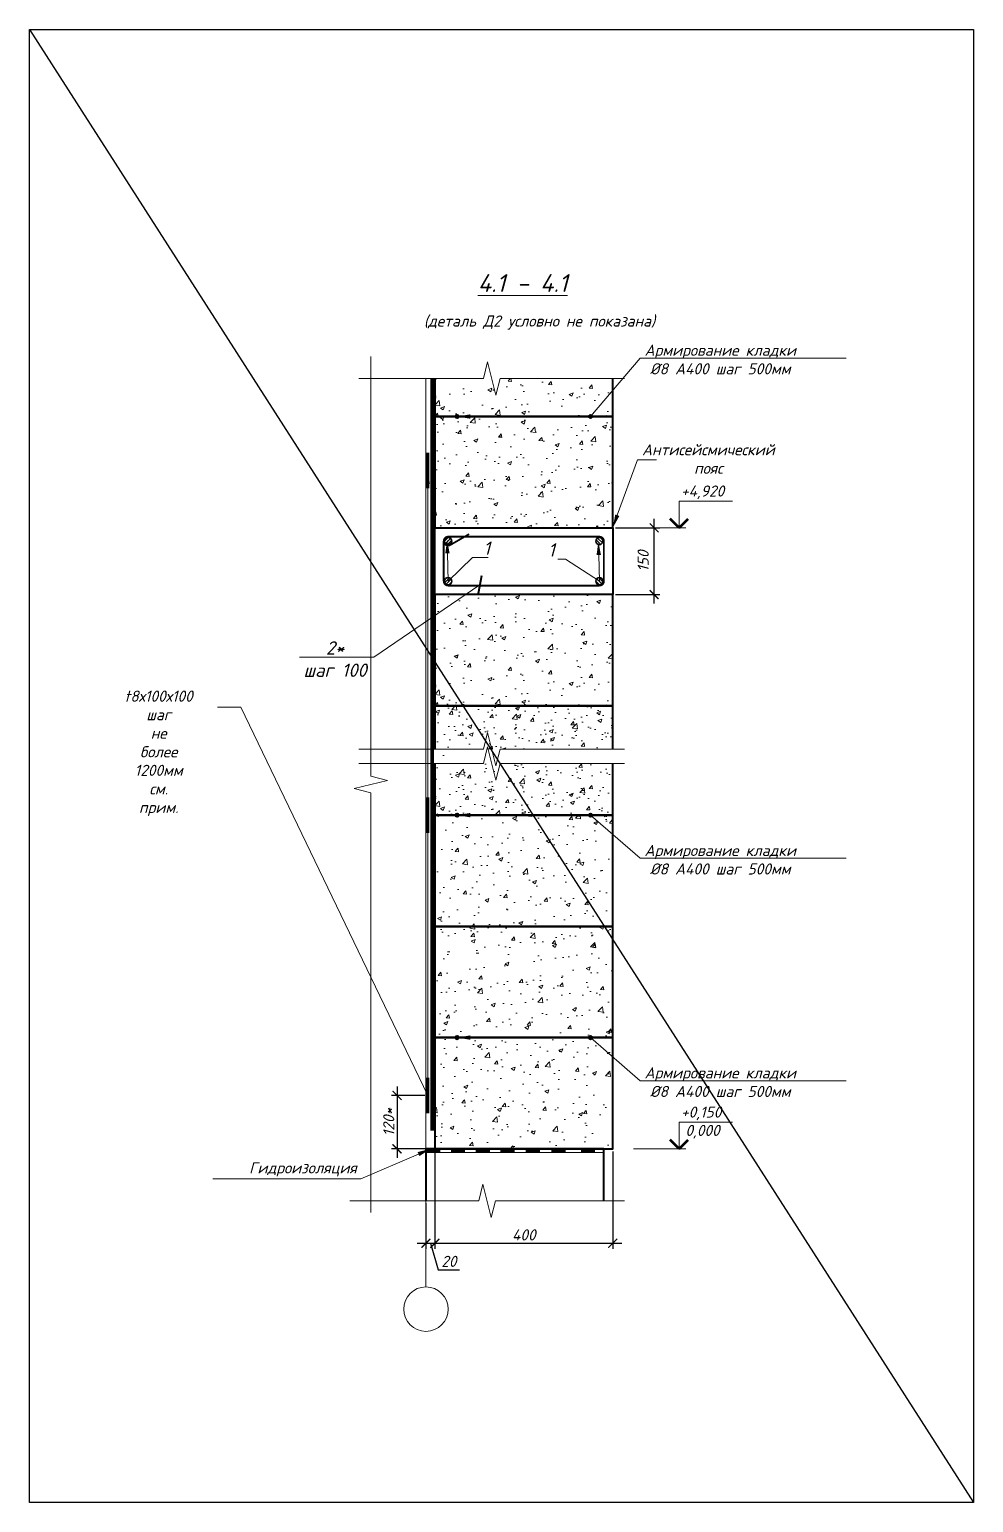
# Model space of a CAD drawing. Header units: millimetres. Extents: x -1807136 to 209800, y 0 to 410608.
# Drawn here: x 11381 to 13503, y 23962 to 27272 of the extents above; entities that cross this region are included whole.
import ezdxf
from ezdxf import colors
from ezdxf.entities.mleader import LeaderData, LeaderLine
from ezdxf.enums import TextEntityAlignment as Align
from ezdxf.math import Vec2, Vec3

# ---------------------------------------------------------------- set-up
doc = ezdxf.new("R2010")
doc.units = ezdxf.units.MM
doc.header["$PDMODE"] = 3
doc.linetypes.add('GOST2.303 5', pattern=[24, 20, -1.5, 1, -1.5])
doc.layers.get('0').update_dxf_attribs({"lineweight": 5})
doc.layers.get('Defpoints').update_dxf_attribs({"lineweight": 0})
for name, color, linetype, lineweight in [('#Dimensions', 7, 'Continuous', 9), ('#Арматура', 152, 'Continuous', 30), ('#Бетон вид', 22, 'Continuous', 18), ('#Бетон разрез', 22, 'Continuous', 40), ('#Выноски', 7, 'Continuous', 15), ('#Газобетон', 152, 'Continuous', 35), ('#Оси', 7, 'Continuous', 9), ('#разм', 7, 'Continuous', 9), ('A-okno', 7, 'Continuous', 0), ('k_ Каркасы', 66, 'Continuous', 0), ('k_ Размеры', 7, 'Continuous', 15), ('Штриховка', 7, 'Continuous', 25)]:
    doc.layers.add(name, color=color, linetype=linetype, lineweight=lineweight)
doc.layers.add('#Hatch', color=252, linetype='Continuous', lineweight=5, true_color=0x696969)
doc.styles.add('STEP PR', font='isocpeui.ttf')
doc.dimstyles.new('SPDS', dxfattribs={"dimscale": 10, "dimtxt": 2.5, "dimasz": 2, "dimexe": 1.25, "dimexo": 0.625, "dimtad": 1, "dimdec": 0, "dimrnd": 0.001, "dimtxsty": 'STEP PR', "dimblk": 'ARCHTICK', "dimcen": 2.5, "dimdle": 2, "dimclrd": 256, "dimclre": 256, "dimclrt": 7, "dimadec": 0, "dimazin": 2, "dimtfac": 0.75, "dimtdec": 0, "dimtmove": 1, "dimatfit": 3, "dimfxl": 1, "dimtolj": 1, "dimarcsym": 1})

# ---------------------------------------------------------------- blocks, each defined once
blk = doc.blocks.new('*U459')
at = {"color": 0, "linetype": 'ByBlock', "lineweight": -2}
for p, q in [((9.32, 0), (9.63, 1.25)), ((9.63, 1.25), (10.26, -1.25)), ((9.32, 0), (0, 0)), ((10.26, -1.25), (10.57, 0)), ((19.89, 0), (10.57, 0))]:
    blk.add_line(p, q, dxfattribs=at)
blk = doc.blocks.new('*U460')
at = {"color": 0, "linetype": 'ByBlock', "lineweight": -2}
for p, q in [((9.32, 0), (9.63, 1.25)), ((9.63, 1.25), (10.26, -1.25)), ((9.32, 0), (0, 0)), ((10.26, -1.25), (10.57, 0)), ((19.89, 0), (10.57, 0))]:
    blk.add_line(p, q, dxfattribs=at)
blk = doc.blocks.new('*U355')
at = {"color": 0, "linetype": 'ByBlock', "lineweight": -2}
for p, q in [((9.67, 0), (9.98, 1.25)), ((9.98, 1.25), (10.6, -1.25)), ((9.67, 0), (0, 0)), ((10.6, -1.25), (10.92, 0)), ((20.58, 0), (10.92, 0))]:
    blk.add_line(p, q, dxfattribs=at)
blk = doc.blocks.new('*U458')
at = {"color": 0, "linetype": 'ByBlock', "lineweight": -2}
for p, q in [((31.45, 0), (31.76, 1.25)), ((31.76, 1.25), (32.38, -1.25)), ((31.45, 0), (0, 0)), ((32.38, -1.25), (32.7, 0)), ((64.14, 0), (32.7, 0))]:
    blk.add_line(p, q, dxfattribs=at)
blk = doc.blocks.new('*U359')
at = {"layer": '#разм', "ltscale": 100, "elevation": 0}
for points in [[(4577173, -920400), (4578375, -920400)], [(4577173, -921000), (4577173, -920400)], [(4576150, -921000), (4577323, -921000)]]:
    blk.add_lwpolyline(points, dxfattribs=at)
at = {"layer": 'A-okno', "color": 0, "lineweight": 50, "ltscale": 100, "elevation": 0}
for points in [[(4577173, -921000), (4576973, -920800)], [(4577173, -921000), (4577373, -920800)]]:
    blk.add_lwpolyline(points, dxfattribs=at)
at = {"layer": '#разм', "style": 'STEP PR'}
for tag, p in [('ОТМЕТКА', (4577216, -920299)), ('ПРИМЕЧАНИЕ', (4577314, -920711))]:
    blk.add_attdef(tag, p, '', height=250, dxfattribs=at)
blk = doc.blocks.new('_ArchTick')
at = {"color": 0, "linetype": 'ByBlock', "const_width": 0.15}
blk.add_lwpolyline([(-0.5, -0.5), (0.5, 0.5)], dxfattribs=at)
blk = doc.blocks.new('*D601')
at = {"layer": 'Defpoints', "color": 0, "transparency": 16777216}
for p in [(12276.3, 24876.6), (12207.5, 24756.6), (12280.3, 24756.6)]:
    blk.add_point(p, dxfattribs=at)
at = {"layer": 'k_ Размеры', "lineweight": -2, "transparency": 16777216}
for p, q in [((12270.1, 24876.6), (12195, 24876.6)), ((12207.5, 24896.6), (12207.5, 24736.6)), ((12274.1, 24756.6), (12195, 24756.6))]:
    blk.add_line(p, q, dxfattribs=at)
at = {"layer": 'k_ Размеры', "lineweight": -2, "transparency": 16777216, "xscale": 20, "yscale": 20, "zscale": 20}
for p, rotation in [((12207.5, 24876.6), 90), ((12207.5, 24756.6), 270)]:
    blk.add_blockref('_ArchTick', p, dxfattribs=dict(at, rotation=rotation))
at = {"layer": 'k_ Размеры', "color": 7, "transparency": 16777216, "insert": (12188.8, 24816.6), "char_height": 25, "attachment_point": 5, "rotation": 90, "style": 'STEP PR'}
blk.add_mtext('\\A1;120*', dxfattribs=at)
blk = doc.blocks.new('*D599')
at = {"layer": 'Defpoints', "color": 0, "transparency": 16777216}
for p in [(12292.3, 24756.6), (12272.3, 24640.5), (12292.3, 24544.3)]:
    blk.add_point(p, dxfattribs=at)
at = {"layer": 'k_ Размеры', "lineweight": -2, "transparency": 16777216}
for p, q in [((12292.3, 24750.3), (12292.3, 24531.8)), ((12272.3, 24634.3), (12272.3, 24531.8)), ((12252.3, 24544.3), (12312.3, 24544.3)), ((12282.3, 24544.3), (12300.1, 24484.9)), ((12300.1, 24484.9), (12347.6, 24484.9))]:
    blk.add_line(p, q, dxfattribs=at)
at = {"layer": 'k_ Размеры', "lineweight": -2, "transparency": 16777216, "xscale": 20, "yscale": 20, "zscale": 20, "rotation": 180}
blk.add_blockref('_ArchTick', (12272.3, 24544.3), dxfattribs=at)
at = {"layer": 'k_ Размеры', "lineweight": -2, "transparency": 16777216, "xscale": 20, "yscale": 20, "zscale": 20}
blk.add_blockref('_ArchTick', (12292.3, 24544.3), dxfattribs=at)
at = {"layer": 'k_ Размеры', "color": 7, "transparency": 16777216, "insert": (12323.9, 24503.7), "char_height": 25, "attachment_point": 5, "style": 'STEP PR'}
blk.add_mtext('\\A1;20', dxfattribs=at)
blk = doc.blocks.new('*D600')
at = {"layer": 'Defpoints', "color": 0, "transparency": 16777216}
for p in [(12292.3, 24756.6), (12692.3, 24756.6), (12692.3, 24544.3)]:
    blk.add_point(p, dxfattribs=at)
at = {"layer": 'k_ Размеры', "lineweight": -2, "transparency": 16777216}
for p, q in [((12292.3, 24750.3), (12292.3, 24531.8)), ((12692.3, 24750.3), (12692.3, 24531.8)), ((12272.3, 24544.3), (12712.3, 24544.3))]:
    blk.add_line(p, q, dxfattribs=at)
at = {"layer": 'k_ Размеры', "lineweight": -2, "transparency": 16777216, "xscale": 20, "yscale": 20, "zscale": 20, "rotation": 180}
blk.add_blockref('_ArchTick', (12292.3, 24544.3), dxfattribs=at)
at = {"layer": 'k_ Размеры', "lineweight": -2, "transparency": 16777216, "xscale": 20, "yscale": 20, "zscale": 20}
blk.add_blockref('_ArchTick', (12692.3, 24544.3), dxfattribs=at)
at = {"layer": 'k_ Размеры', "color": 7, "transparency": 16777216, "insert": (12492.3, 24563.1), "char_height": 25, "attachment_point": 5, "style": 'STEP PR'}
blk.add_mtext('\\A1;400', dxfattribs=at)
blk = doc.blocks.new('Г.б.250х400')
at = {"layer": '#Hatch'}
h = blk.add_hatch(dxfattribs=at)
h.set_pattern_fill('AR-CONC', color=256, scale=0.5)
h.paths.add_polyline_path([(400, 250), (0, 250), (0, 0), (400, 0)])
at = {"layer": '#Газобетон'}
blk.add_lwpolyline([(0, 0), (400, 0), (400, 250), (0, 250)], close=True, dxfattribs=at)
blk = doc.blocks.new('*U47')
at = {"layer": '#Арматура', "lineweight": 0}
h = blk.add_hatch(dxfattribs=at)
h.set_pattern_fill('ANSI31', scale=0.8)
edge = h.paths.add_edge_path()
edge.add_arc((0, 4), 4, 0, 360)
blk.add_circle((0, 4), 4)
blk = doc.blocks.new('*U29')
at = {"layer": '#Арматура', "lineweight": 0}
h = blk.add_hatch(dxfattribs=at)
h.set_pattern_fill('ANSI31', scale=1.6)
edge = h.paths.add_edge_path()
edge.add_arc((0, 8), 8, 0, 360)
blk.add_circle((0, 8), 8)
blk = doc.blocks.new('*U432')
at = {"color": 0, "linetype": 'ByBlock', "lineweight": -2}
for p, q in [((9.32, 0), (9.63, 1.25)), ((9.63, 1.25), (10.26, -1.25)), ((9.32, 0), (0, 0)), ((10.26, -1.25), (10.57, 0)), ((19.89, 0), (10.57, 0))]:
    blk.add_line(p, q, dxfattribs=at)
blk = doc.blocks.new('*D602')
at = {"layer": '#Dimensions', "lineweight": -2, "transparency": 16777216}
for p, q in [((12785.2, 25982.4), (12785.2, 26172.4)), ((12698.6, 26152.4), (12797.7, 26152.4)), ((12698.6, 26002.4), (12797.7, 26002.4))]:
    blk.add_line(p, q, dxfattribs=at)
at = {"layer": 'Defpoints', "color": 0, "transparency": 16777216}
for p in [(12692.3, 26152.4), (12785.2, 26152.4), (12692.3, 26002.4)]:
    blk.add_point(p, dxfattribs=at)
at = {"layer": '#Dimensions', "lineweight": -2, "transparency": 16777216, "xscale": 20, "yscale": 20, "zscale": 20}
for p, rotation in [((12785.2, 26152.4), 90), ((12785.2, 26002.4), 270)]:
    blk.add_blockref('_ArchTick', p, dxfattribs=dict(at, rotation=rotation))
at = {"layer": '#Dimensions', "transparency": 16777216, "insert": (12760.7, 26077.4), "char_height": 25, "attachment_point": 5, "rotation": 90, "style": 'STEP PR'}
blk.add_mtext('\\A1;150', dxfattribs=at)
blk = doc.blocks.new('*U97')
at = {"layer": '#разм', "ltscale": 100, "elevation": 0}
for points in [[(4577173, -920400), (4578375, -920400)], [(4577173, -921000), (4577173, -920400)], [(4575899, -921000), (4577323, -921000)]]:
    blk.add_lwpolyline(points, dxfattribs=at)
at = {"layer": 'A-okno', "color": 0, "lineweight": 50, "ltscale": 100, "elevation": 0}
for points in [[(4577173, -921000), (4576973, -920800)], [(4577173, -921000), (4577373, -920800)]]:
    blk.add_lwpolyline(points, dxfattribs=at)
at = {"layer": '#разм', "style": 'STEP PR'}
for tag, p in [('ОТМЕТКА', (4577216, -920299)), ('ПРИМЕЧАНИЕ', (4577314, -920711))]:
    blk.add_attdef(tag, p, '', height=250, dxfattribs=at)

msp = doc.modelspace()

# ---------------------------------------------------------------- hatches: boundary and pattern name
at = {"layer": '#Hatch'}
h = msp.add_hatch(dxfattribs=at)
h.set_pattern_fill('AR-CONC', color=256, scale=0.5)
h.set_pattern_definition([(50, (12292.31, 26402.44), (91.092, -7.97), [9.525, -104.775]), (355, (12292.31, 26402.44), (-17.622, 95.528), [7.62, -83.82]), (100.451, (12299.9, 26401.78), (73.47, 87.559), [8.095, -89.045]), (46.184, (12292.31, 26427.84), (135.54, -21.02), [14.287, -157.162]), (96.636, (12303.6, 26426.09), (118.7, 123.713), [12.143, -133.568]), (351.184, (12292.31, 26427.84), (118.7, 123.713), [11.43, -125.73]), (21, (12305.01, 26421.49), (75.807, -51.133), [9.525, -104.775]), (326, (12305.01, 26421.49), (30.9, 92.094), [7.62, -83.82]), (71.451, (12311.33, 26417.23), (106.708, 40.961), [8.095, -89.045]), (37.5, (12292.31, 26402.44), (1.5443, 42.2775), [0, -82.804, 0, -85.09, 0, -84.1375]), (7.5, (12292.31, 26402.44), (33.41, 50.0903), [0, -48.514, 0, -80.899, 0, -32.0675]), (327.5, (12263.99, 26402.44), (67.7953, -2.8644), [0, -31.75, 0, -99.06, 0, -131.445]), (317.5, (12251.29, 26402.44), (74.0646, 12.713), [0, -41.275, 0, -65.786, 0, -93.345])])
h.paths.add_polyline_path([(12429.04284, 26452.95839), (12420.28087, 26488.00627), (12292.31136, 26488.00627), (12292.31136, 26402.43999), (12692.31136, 26402.43999), (12692.31136, 26488.00627), (12511.06136, 26488.00627), (12501.68636, 26450.50627), (12482.93636, 26525.50627), (12473.56136, 26488.00627), (12439.03087, 26488.00627)])
h = msp.add_hatch(dxfattribs=at)
h.set_pattern_fill('AR-CONC', color=256, scale=0.5)
h.set_pattern_definition([(50, (12292.31, 25752.44), (91.092, -7.97), [9.525, -104.775]), (355, (12292.31, 25752.44), (-17.622, 95.528), [7.62, -83.82]), (100.451, (12299.9, 25751.78), (73.47, 87.559), [8.095, -89.045]), (46.184, (12292.31, 25777.84), (135.54, -21.02), [14.287, -157.162]), (96.636, (12303.6, 25776.09), (118.702, 123.713), [12.143, -133.568]), (351.184, (12292.31, 25777.84), (118.7, 123.713), [11.43, -125.73]), (21, (12305.01, 25771.49), (75.807, -51.133), [9.525, -104.775]), (326, (12305.01, 25771.49), (30.901, 92.094), [7.62, -83.82]), (71.451, (12311.33, 25767.23), (106.708, 40.961), [8.095, -89.045]), (37.5, (12292.31, 25752.44), (1.5443, 42.2775), [0, -82.804, 0, -85.09, 0, -84.1375]), (7.5, (12292.31, 25752.44), (33.41, 50.0903), [0, -48.514, 0, -80.899, 0, -32.0675]), (327.5, (12263.99, 25752.44), (67.7953, -2.8644), [0, -31.75, 0, -99.06, 0, -131.445]), (317.5, (12251.29, 25752.44), (74.0646, 12.713), [0, -41.275, 0, -65.786, 0, -93.345])])
h.paths.add_polyline_path([(12692.31136, 26002.43999), (12292.31136, 26002.43999), (12292.31136, 25752.43999), (12692.31136, 25752.43999)])
h = msp.add_hatch(dxfattribs=at)
h.set_pattern_fill('AR-CONC', color=256, scale=0.5)
h.set_pattern_definition([(50, (-2350.056, -5971.755), (91.09233, -7.96954), [9.525, -104.775]), (355, (-2350.06, -5971.75), (-17.6217, 95.52842), [7.62, -83.8203]), (100.45144, (-2342.465, -5972.42), (73.47062, 87.55888), [8.095, -89.04512]), (46.1842, (-2350.06, -5946.35), (135.53952, -21.02116), [14.2875, -157.1625]), (96.63556, (-2338.76, -5948.1), (118.70207, 123.71306), [12.1425, -133.5678]), (351.18415, (-2350.06, -5946.35), (118.70207, 123.71306), [11.43, -125.72987]), (21, (-2337.356, -5952.705), (75.8072, -51.1326), [9.525, -104.775]), (326, (-2337.36, -5952.7), (30.90101, 92.09398), [7.62, -83.82]), (71.45144, (-2331.04, -5956.97), (106.7082, 40.96138), [8.095, -89.04497]), (37.5, (-2350.056, -5971.755), (1.544302, 42.27752), [0, -82.804, 0, -85.09, 0, -84.1375]), (7.5, (-2350.056, -5971.755), (33.40983, 50.09029), [0, -48.514, 0, -80.899, 0, -32.0675]), (327.5, (-2378.377, -5971.755), (67.795298, -2.864372), [0, -31.75, 0, -99.06, 0, -131.445]), (317.5, (-2391.077, -5971.755), (74.06459, 12.71325), [0, -41.275, 0, -65.786, 0, -93.345])])
h.paths.add_polyline_path([(12304.23435, 25622.62379), (12292.31136, 25622.62379), (12292.31136, 25506.58018), (12692.31136, 25506.58018), (12692.31136, 25622.62379), (12341.73435, 25622.62379), (12332.35935, 25585.12379), (12313.60935, 25660.12379)])
h.paths.add_polyline_path([(12292.31136, 25654.74456), (12304.10724, 25654.74456), (12313.48224, 25692.24456), (12332.23224, 25617.24456), (12341.60724, 25654.74456), (12692.31136, 25654.74456), (12692.31136, 25756.58018), (12292.31136, 25756.58018)])
h = msp.add_hatch(dxfattribs=at)
h.set_pattern_fill('AR-CONC', color=256, scale=0.5)
h.set_pattern_definition([(50, (12292.31, 25502.44), (91.092, -7.97), [9.525, -104.775]), (355, (12292.31, 25502.44), (-17.622, 95.528), [7.62, -83.82]), (100.451, (12299.9, 25501.78), (73.47, 87.559), [8.095, -89.045]), (46.184, (12292.31, 25527.84), (135.54, -21.02), [14.287, -157.162]), (96.636, (12303.6, 25526.09), (118.702, 123.713), [12.143, -133.568]), (351.184, (12292.31, 25527.84), (118.7, 123.713), [11.43, -125.73]), (21, (12305.01, 25521.49), (75.807, -51.133), [9.525, -104.775]), (326, (12305.01, 25521.49), (30.901, 92.094), [7.62, -83.82]), (71.451, (12311.33, 25517.23), (106.708, 40.961), [8.095, -89.045]), (37.5, (12292.31, 25502.44), (1.5443, 42.2775), [0, -82.804, 0, -85.09, 0, -84.1375]), (7.5, (12292.31, 25502.44), (33.41, 50.0903), [0, -48.514, 0, -80.899, 0, -32.0675]), (327.5, (12263.99, 25502.44), (67.7953, -2.8644), [0, -31.75, 0, -99.06, 0, -131.445]), (317.5, (12251.29, 25502.44), (74.0646, 12.713), [0, -41.275, 0, -65.786, 0, -93.345])])
h.paths.add_polyline_path([(12292.31136, 25654.74456), (12473.56136, 25654.74456), (12482.93636, 25692.24456), (12501.68636, 25617.24456), (12511.06136, 25654.74456), (12692.31136, 25654.74456), (12692.31136, 25752.43999), (12292.31136, 25752.43999)])
h.paths.add_polyline_path([(12473.56136, 25608.08576), (12292.31136, 25608.08576), (12292.31136, 25502.43999), (12692.31136, 25502.43999), (12692.31136, 25608.08576), (12511.06136, 25608.08576), (12501.68636, 25570.58576), (12482.93636, 25645.58576)])
at = {"linetype": 'Continuous'}
for points in [[(12272.42333, 24756.58018), (12272.42333, 24748.58018), (12304.42333, 24748.58018), (12304.42333, 24756.58018)], [(12328.42333, 24756.58018), (12328.42333, 24748.58018), (12360.42333, 24748.58018), (12360.42333, 24756.58018)], [(12384.42333, 24756.58018), (12384.42333, 24748.58018), (12416.42333, 24748.58018), (12416.42333, 24756.58018)], [(12439.81986, 24756.58018), (12439.81986, 24748.58018), (12471.81986, 24748.58018), (12471.81986, 24756.58018)], [(12496.35496, 24756.58018), (12496.35496, 24748.58018), (12528.35496, 24748.58018), (12528.35496, 24756.58018)], [(12554.40784, 24756.58018), (12554.40784, 24748.58018), (12586.40784, 24748.58018), (12586.40784, 24756.58018)], [(12620.64559, 24756.58018), (12620.64559, 24748.58018), (12652.64559, 24748.58018), (12652.64559, 24756.58018)]]:
    msp.add_hatch(color=256, dxfattribs=at).paths.add_polyline_path(points, flags=0)

# ---------------------------------------------------------------- linework, layer by layer
at = {"layer": '#Арматура', "const_width": 8}
for points in [[(12286.31136, 24797.58018), (12286.31136, 26488.00627)], [(12276.31136, 26241.15918), (12276.31136, 26321.15918)], [(12276.31136, 25466.58018), (12276.31136, 25546.58018)], [(12276.31136, 24836.58018), (12276.31136, 24916.58018)]]:
    msp.add_lwpolyline(points, dxfattribs=at)
at = {"layer": '#Бетон вид'}
msp.add_lwpolyline([(12272.31136, 24688.47862), (12272.31136, 26488.00627)], dxfattribs=at)
at = {"layer": '#Бетон разрез'}
msp.add_lwpolyline([(12292.31136, 26152.43999), (12692.31136, 26152.43999), (12692.31136, 26002.43999), (12292.31136, 26002.43999)], close=True, dxfattribs=at)
msp.add_lwpolyline([(12672.31136, 24639.39626), (12672.31136, 24756.58018), (12272.31136, 24756.58018), (12272.31136, 24639.39626)], dxfattribs=at)
at = {"layer": '#Газобетон'}
for points in [[(12292.31136, 26488.00627), (12292.31136, 26402.43999), (12692.31136, 26402.43999), (12692.31136, 26488.00627)], [(12692.31136, 25654.74456), (12692.31136, 25752.43999), (12292.31136, 25752.43999), (12292.31136, 25654.74456)], [(12292.31136, 25622.62379), (12292.31136, 25506.58018), (12692.31136, 25506.58018), (12692.31136, 25622.62379)]]:
    msp.add_lwpolyline(points, dxfattribs=at)
msp.add_lwpolyline([(12292.31136, 25752.43999), (12692.31136, 25752.43999), (12692.31136, 26002.43999), (12292.31136, 26002.43999)], close=True, dxfattribs=at)
at = {"layer": '#Оси', "linetype": 'GOST2.303 5', "ltscale": 10}
msp.add_lwpolyline([(12272.31136, 25099.44105), (12272.31136, 24496.2078), (12272.31136, 24446.2078)], dxfattribs=at)
at = {"layer": '#Оси', "linetype": 'Continuous', "ltscale": 100}
msp.add_circle((12272.31136, 24396.2078), 50, dxfattribs=at)
at = {"linetype": 'Continuous'}
for points in [[(12272.31136, 24756.58018), (12672.31136, 24756.58018)], [(12272.31136, 24748.58018), (12672.31136, 24748.58018)]]:
    msp.add_lwpolyline(points, dxfattribs=at)
at = {"layer": 'k_ Каркасы', "const_width": 4}
msp.add_lwpolyline([(12312.31136, 26122.43999), (12312.31136, 26032.43999, 0.4142135624), (12322.31136, 26022.43999), (12662.31136, 26022.43999, 0.4142135624), (12672.31136, 26032.43999), (12672.31136, 26122.43999, 0.4142135624), (12662.31136, 26132.43999), (12322.31136, 26132.43999, 0.4142135624), (12312.31136, 26122.43999, 0.4142135624), (12322.31136, 26112.43999, 0.0984914033), (12326.1382, 26113.20119), (12369.43947, 26138.20119)], format="xyb", dxfattribs=at)
at = {"layer": 'Штриховка'}
msp.add_lwpolyline([(11381.26758, 27272.4356), (13503.11399, 27272.4356), (13503.11399, 23961.57027), (11381.26758, 23961.57027)], close=True, dxfattribs=at)
msp.add_lwpolyline([(11381.26758, 27272.4356), (13503.11399, 23961.57027)], dxfattribs=at)

# ---------------------------------------------------------------- block references
at = {"layer": '#Dimensions', "xscale": 0.1, "yscale": 0.1, "zscale": 0.1}
for name, p, values in [('*U97', (-444875.89213, 118252.4531, 0), {'ОТМЕТКА': '+4,920'}), ('*U359', (-444875.89213, 116856.59329, 0), {'ОТМЕТКА': '+0,150', 'ПРИМЕЧАНИЕ': '0,000'})]:
    msp.add_blockref(name, p, dxfattribs=at).add_auto_attribs(values)
at = {"layer": '#Арматура', "xscale": -1}
for name, p in [('*U47', (12342.31136, 26398.43999)), ('*U47', (12642.31136, 26398.43999)), ('*U29', (12662.31136, 26114.43999)), ('*U29', (12662.31136, 26024.43999)), ('*U47', (12342.31136, 25502.58018)), ('*U47', (12642.31136, 25502.58018)), ('*U47', (12342.31136, 25002.58018)), ('*U47', (12642.31136, 25002.58018))]:
    msp.add_blockref(name, p, dxfattribs=at)
at = {"layer": '#Арматура'}
for p in [(12322.31136, 26114.43999), (12322.31136, 26024.43999)]:
    msp.add_blockref('*U29', p, dxfattribs=at)
at = {"xscale": -30, "yscale": -30, "zscale": -30}
for name, p in [('*U432', (12718.56136, 26488.00627)), ('*U459', (12718.56136, 25654.74456)), ('*U460', (12718.56136, 25622.62379)), ('*U355', (12718.56136, 24639.39626))]:
    msp.add_blockref(name, p, dxfattribs=at)
for p in [(12292.31136, 26152.43999), (12292.31136, 25256.58018), (12292.31136, 25006.58018), (12292.31136, 24756.58018)]:
    msp.add_blockref('Г.б.250х400', p)
at = {"layer": 'k_ Размеры', "xscale": -30, "yscale": -30, "zscale": -30, "rotation": 90}
msp.add_blockref('*U458', (12148.25038, 26537.48472), dxfattribs=at)

# ---------------------------------------------------------------- texts
at = {"layer": '#Dimensions', "style": 'STEP PR'}
for s, height, p in [('%%U4.1 - 4.1', 40, (12489.87412, 26682.53938)), ('(деталь Д2 условно не показана)', 25, (12527.58963, 26604.63489))]:
    msp.add_text(s, height=height, dxfattribs=at).set_placement(p, align=Align.CENTER)

# ---------------------------------------------------------------- dimensions: what is measured, and where the dimension line sits
at = {"layer": '#Dimensions'}
dim = msp.add_linear_dim(base=(12785.18395, 26152.43999), p1=(12692.31136, 26002.43999), p2=(12692.31136, 26152.43999), angle=90, dimstyle='SPDS', override={"dimgap": 1.2, "dimrnd": 5, "dimblk1": 'ArchTick', "dimblk2": 'ArchTick', "dimsah": 1, "dimclrt": 256}, dxfattribs=at)
dim.commit()
dim.dimension.update_dxf_attribs({"geometry": '*D602', "text_midpoint": (12760.68395, 26077.43999)})
at = {"layer": 'k_ Размеры'}
dim = msp.add_linear_dim(base=(12207.52275, 24756.58018), p1=(12276.31136, 24876.58018), p2=(12280.31136, 24756.58018), angle=90, text='<>*', dimstyle='SPDS', dxfattribs=at)
dim.commit()
dim.dimension.update_dxf_attribs({"geometry": '*D601', "text_midpoint": (12188.77275, 24816.58018)})
for base, p1, p2, picture, middle in [((12292.31136, 24544.31927), (12272.31136, 24640.51144), (12292.31136, 24756.58018), '*D599', (12306.37386, 24503.69427)), ((12692.31136, 24544.31927), (12292.31136, 24756.58018), (12692.31136, 24756.58018), '*D600', (12492.31136, 24563.06927))]:
    dim = msp.add_linear_dim(base=base, p1=p1, p2=p2, dimstyle='SPDS', dxfattribs=at)
    dim.commit()
    dim.dimension.update_dxf_attribs({"geometry": picture, "text_midpoint": middle})

# ---------------------------------------------------------------- leaders
at = {"layer": '#Выноски'}
ml = msp.add_multileader_mtext('Standard', dxfattribs=at)
ml.set_content('{\\H0.83333x;Армирование кладки  \\P%%C8 А400 шаг 500мм\\P\\A1;\\H1.2x;       }', color=256, style='STEP PR')
ml.set_leader_properties(color=256, linetype='ByLayer', lineweight=-1)
ml.build(insert=Vec2(0, 0))
ml.multileader.update_dxf_attribs({"text_left_attachment_type": 6, "text_right_attachment_type": 6, "dogleg_length": 0, "arrow_head_size": 30, "scale": 0.1})
ctx = ml.context
ctx.base_point, ctx.scale, ctx.char_height, ctx.arrow_head_size, ctx.landing_gap_size, ctx.plane_origin = Vec3(12753.67304, 26533.95191), 0.1, 30, 30, 12.5, Vec3(15254.73028, 24843.53646)
ctx.left_attachment, ctx.right_attachment, ctx.text_align_type = 6, 6, 1
notes = []
notes.append((ctx, [(0, (1, 1, 0), (12753.67304, 26533.95191), (1, 0), 0, [(0, [(12342.31136, 26402.43999), (12642.31136, 26402.43999)], 0, [])])]))
ctx.mtext.insert, ctx.mtext.rotation, ctx.mtext.alignment, ctx.mtext.flow_direction = Vec3(12933.81441, 26563.95191), 6.2831853072, 2, 5
ml = msp.add_multileader_mtext('Standard', dxfattribs=at)
ml.set_content('{\\H0.83333x;Aнтисейсмический\\P\\pxqc;пояс\\A1;\\H1.2x;             }', color=256, style='STEP PR')
ml.set_leader_properties(color=256, linetype='ByLayer', lineweight=-1)
ml.build(insert=Vec2(0, 0))
ml.multileader.update_dxf_attribs({"text_left_attachment_type": 6, "text_right_attachment_type": 6, "dogleg_length": 0, "arrow_head_size": 30, "scale": 0.1})
ctx = ml.context
ctx.base_point, ctx.scale, ctx.char_height, ctx.arrow_head_size, ctx.landing_gap_size, ctx.plane_origin = Vec3(12747.65209, 26305.39303), 0.1, 30, 30, 12.5, Vec3(15447.48895, 24945.00336)
ctx.left_attachment, ctx.right_attachment, ctx.text_align_type = 6, 6, 1
notes.append((ctx, [(0, (1, 1, 0), (12747.65209, 26305.39303), (1, 0), 0, [(1, [(12692.31136, 26152.43999)], 0, [])])]))
ctx.mtext.insert, ctx.mtext.rotation, ctx.mtext.width, ctx.mtext.defined_height, ctx.mtext.alignment, ctx.mtext.flow_direction = Vec3(12907.09279, 26340.39301), 6.2831853072, 304.220662, 104.02924, 2, 5
ml = msp.add_multileader_mtext('Standard', dxfattribs=at)
ml.set_content('{\\H0.83333x;t8х100х100\\Pшаг\\A1; не более 1200мм  \\A0; \\Pсм.\\A1; прим.\\H1.2x;            }', color=256, style='STEP PR')
ml.set_leader_properties(color=256, linetype='ByLayer', lineweight=-1)
ml.build(insert=Vec2(0, 0))
ml.multileader.update_dxf_attribs({"text_left_attachment_type": 6, "text_right_attachment_type": 6, "dogleg_length": 0, "arrow_head_size": 30, "scale": 0.1})
ctx = ml.context
ctx.base_point, ctx.scale, ctx.char_height, ctx.arrow_head_size, ctx.landing_gap_size, ctx.plane_origin = Vec3(11486.72247, 25749.0178), 0.1, 30, 30, 12.5, Vec3(14193.20508, 24955.42464)
ctx.left_attachment, ctx.right_attachment, ctx.text_align_type = 6, 6, 1
notes.append((ctx, [(1, (1, 1, 0), (11856.66427, 25749.0178), (-1, 0), 0, [(2, [(12276.31136, 26281.15918), (12276.31136, 25506.58018), (12276.31136, 24876.58018)], 0, [])])]))
ctx.mtext.insert, ctx.mtext.rotation, ctx.mtext.width, ctx.mtext.defined_height, ctx.mtext.alignment, ctx.mtext.flow_direction = Vec3(11671.69337, 25786.51777), 6.2831853072, 395.8903153, 133.34219, 2, 5
ml = msp.add_multileader_mtext('Standard', dxfattribs=at)
ml.set_content('\\A1; 1           ', color=256, style='STEP PR')
ml.set_leader_properties(color=256, linetype='ByLayer', lineweight=-1)
ml.build(insert=Vec2(0, 0))
ml.multileader.update_dxf_attribs({"text_left_attachment_type": 6, "text_right_attachment_type": 6, "dogleg_length": 0, "arrow_head_size": 30, "scale": 0.1})
ctx = ml.context
ctx.base_point, ctx.scale, ctx.char_height, ctx.arrow_head_size, ctx.landing_gap_size, ctx.plane_origin = Vec3(12377.30231, 26085.62543), 0.1, 30, 30, 12.5, Vec3(15203.4576, 24899.3738)
ctx.left_attachment, ctx.right_attachment, ctx.text_align_type = 6, 6, 1
notes.append((ctx, [(0, (1, 1, 0), (12377.30231, 26085.62543), (1, 0), 0, [(3, [(12319.93998, 26124.84917), (12322.31136, 26032.43999)], 0, [])])]))
ctx.mtext.insert, ctx.mtext.rotation, ctx.mtext.width, ctx.mtext.alignment, ctx.mtext.flow_direction = Vec3(12409.12049, 26121.62543), 6.2831853072, 223.2908839, 2, 5
ml = msp.add_multileader_mtext('Standard', dxfattribs=at)
ml.set_content('\\A1; 1           ', color=256, style='STEP PR')
ml.set_leader_properties(color=256, linetype='ByLayer', lineweight=-1)
ml.build(insert=Vec2(0, 0))
ml.multileader.update_dxf_attribs({"text_left_attachment_type": 6, "text_right_attachment_type": 6, "dogleg_length": 0, "arrow_head_size": 30, "scale": 0.1})
ctx = ml.context
ctx.base_point, ctx.scale, ctx.char_height, ctx.arrow_head_size, ctx.landing_gap_size, ctx.plane_origin = Vec3(12522.63476, 26081.62487), 0.1, 30, 30, 12.5, Vec3(15543.4576, 24899.3738)
ctx.left_attachment, ctx.right_attachment, ctx.text_align_type = 6, 6, 1
notes.append((ctx, [(1, (1, 1, 0), (12586.27113, 26081.62487), (-1, 0), 0, [(3, [(12659.93998, 26121.27749), (12662.31136, 26032.43999)], 0, [])])]))
ctx.mtext.insert, ctx.mtext.rotation, ctx.mtext.width, ctx.mtext.defined_height, ctx.mtext.alignment, ctx.mtext.flow_direction = Vec3(12554.45295, 26117.62487), 6.2831853072, 52.2032429, 22.88459, 2, 5
ml = msp.add_multileader_mtext('Standard', dxfattribs=at)
ml.set_content('\\A1;2*\\Pшаг 100', color=256, style='STEP PR')
ml.set_leader_properties(color=256, linetype='ByLayer', lineweight=-1)
ml.set_arrow_properties(name='ARCHTICK')
ml.build(insert=Vec2(0, 0))
ml.multileader.update_dxf_attribs({"text_left_attachment_type": 6, "text_right_attachment_type": 6, "dogleg_length": 0, "arrow_head_size": 30, "scale": 0.1})
ctx = ml.context
ctx.base_point, ctx.scale, ctx.char_height, ctx.arrow_head_size, ctx.landing_gap_size, ctx.plane_origin = Vec3(11980.82313, 25861.30971), 0.1, 30, 30, 12.5, Vec3(13337.004, 25208.55461)
ctx.left_attachment, ctx.right_attachment, ctx.text_align_type = 6, 6, 1
notes.append((ctx, [(1, (1, 1, 0), (12155.52767, 25861.30971), (-1, 0), 0, [(1, [(12393.74621, 26024.23119)], 0, [])])]))
ctx.mtext.insert, ctx.mtext.rotation, ctx.mtext.alignment, ctx.mtext.flow_direction = Vec3(12068.1754, 25897.30971), 6.2831853072, 2, 5
ml = msp.add_multileader_mtext('Standard', dxfattribs=at)
ml.set_content('{\\H0.83333x;Армирование кладки  \\P%%C8 А400 шаг 500мм\\P\\A1;\\H1.2x;       }', color=256, style='STEP PR')
ml.set_leader_properties(color=256, linetype='ByLayer', lineweight=-1)
ml.build(insert=Vec2(0, 0))
ml.multileader.update_dxf_attribs({"text_left_attachment_type": 6, "text_right_attachment_type": 6, "dogleg_length": 0, "arrow_head_size": 30, "scale": 0.1})
ctx = ml.context
ctx.base_point, ctx.scale, ctx.char_height, ctx.arrow_head_size, ctx.landing_gap_size, ctx.plane_origin = Vec3(12753.67304, 25409.75261), 0.1, 30, 30, 12.5, Vec3(15254.73028, 23947.67665)
ctx.left_attachment, ctx.right_attachment, ctx.text_align_type = 6, 6, 1
notes.append((ctx, [(0, (1, 1, 0), (12753.67304, 25409.75261), (1, 0), 0, [(0, [(12342.31136, 25506.58018), (12642.31136, 25506.58018)], 0, [])])]))
ctx.mtext.insert, ctx.mtext.rotation, ctx.mtext.alignment, ctx.mtext.flow_direction = Vec3(12933.81441, 25439.75261), 6.2831853072, 2, 5
ml = msp.add_multileader_mtext('Standard', dxfattribs=at)
ml.set_content('{\\H0.83333x;Армирование кладки  \\P%%C8 А400 шаг 500мм\\P\\A1;\\H1.2x;       }', color=256, style='STEP PR')
ml.set_leader_properties(color=256, linetype='ByLayer', lineweight=-1)
ml.build(insert=Vec2(0, 0))
ml.multileader.update_dxf_attribs({"text_left_attachment_type": 6, "text_right_attachment_type": 6, "dogleg_length": 0, "arrow_head_size": 30, "scale": 0.1})
ctx = ml.context
ctx.base_point, ctx.scale, ctx.char_height, ctx.arrow_head_size, ctx.landing_gap_size, ctx.plane_origin = Vec3(12753.67304, 24909.75261), 0.1, 30, 30, 12.5, Vec3(15254.73028, 23447.67665)
ctx.left_attachment, ctx.right_attachment, ctx.text_align_type = 6, 6, 1
notes.append((ctx, [(0, (1, 1, 0), (12753.67304, 24909.75261), (1, 0), 0, [(0, [(12342.31136, 25006.58018), (12642.31136, 25006.58018)], 0, [])])]))
ctx.mtext.insert, ctx.mtext.rotation, ctx.mtext.alignment, ctx.mtext.flow_direction = Vec3(12933.81441, 24939.75261), 6.2831853072, 2, 5
ml = msp.add_multileader_mtext('Standard', dxfattribs=at)
ml.set_content('{\\H0.83333x;Гидроизоляция}', color=256, style='STEP PR')
ml.set_leader_properties(color=256, linetype='ByLayer', lineweight=-1)
ml.build(insert=Vec2(0, 0))
ml.multileader.update_dxf_attribs({"text_left_attachment_type": 6, "text_right_attachment_type": 6, "dogleg_length": 0, "arrow_head_size": 30, "scale": 0.1})
ctx = ml.context
ctx.base_point, ctx.scale, ctx.char_height, ctx.arrow_head_size, ctx.landing_gap_size, ctx.plane_origin = Vec3(11865.57301, 24688.86628), 0.1, 30, 30, 12.5, Vec3(14440.02408, 23190.60478)
ctx.left_attachment, ctx.right_attachment, ctx.text_align_type = 6, 6, 1
notes.append((ctx, [(1, (1, 1, 0), (12126.23494, 24688.86628), (-1, 0), 0, [(0, [(12283.18821, 24756.58018)], 0, [])])]))
ctx.mtext.insert, ctx.mtext.rotation, ctx.mtext.alignment, ctx.mtext.flow_direction = Vec3(11995.90398, 24726.36625), 6.2831853072, 2, 5
for ctx, leaders in notes:
    for number, flags, end, landing, length, lines in leaders:
        leader = LeaderData()
        leader.index, (leader.has_last_leader_line, leader.has_dogleg_vector, leader.attachment_direction) = number, flags
        leader.last_leader_point, leader.dogleg_vector, leader.dogleg_length = Vec3(end), Vec3(landing), length
        for number, points, colour, breaks in lines:
            line = LeaderLine()
            line.index, line.vertices, line.color, line.breaks = number, Vec3.list(points), colors.encode_raw_color(colour), breaks
            leader.lines.append(line)
        ctx.leaders.append(leader)

doc.saveas('drawing.dxf')
